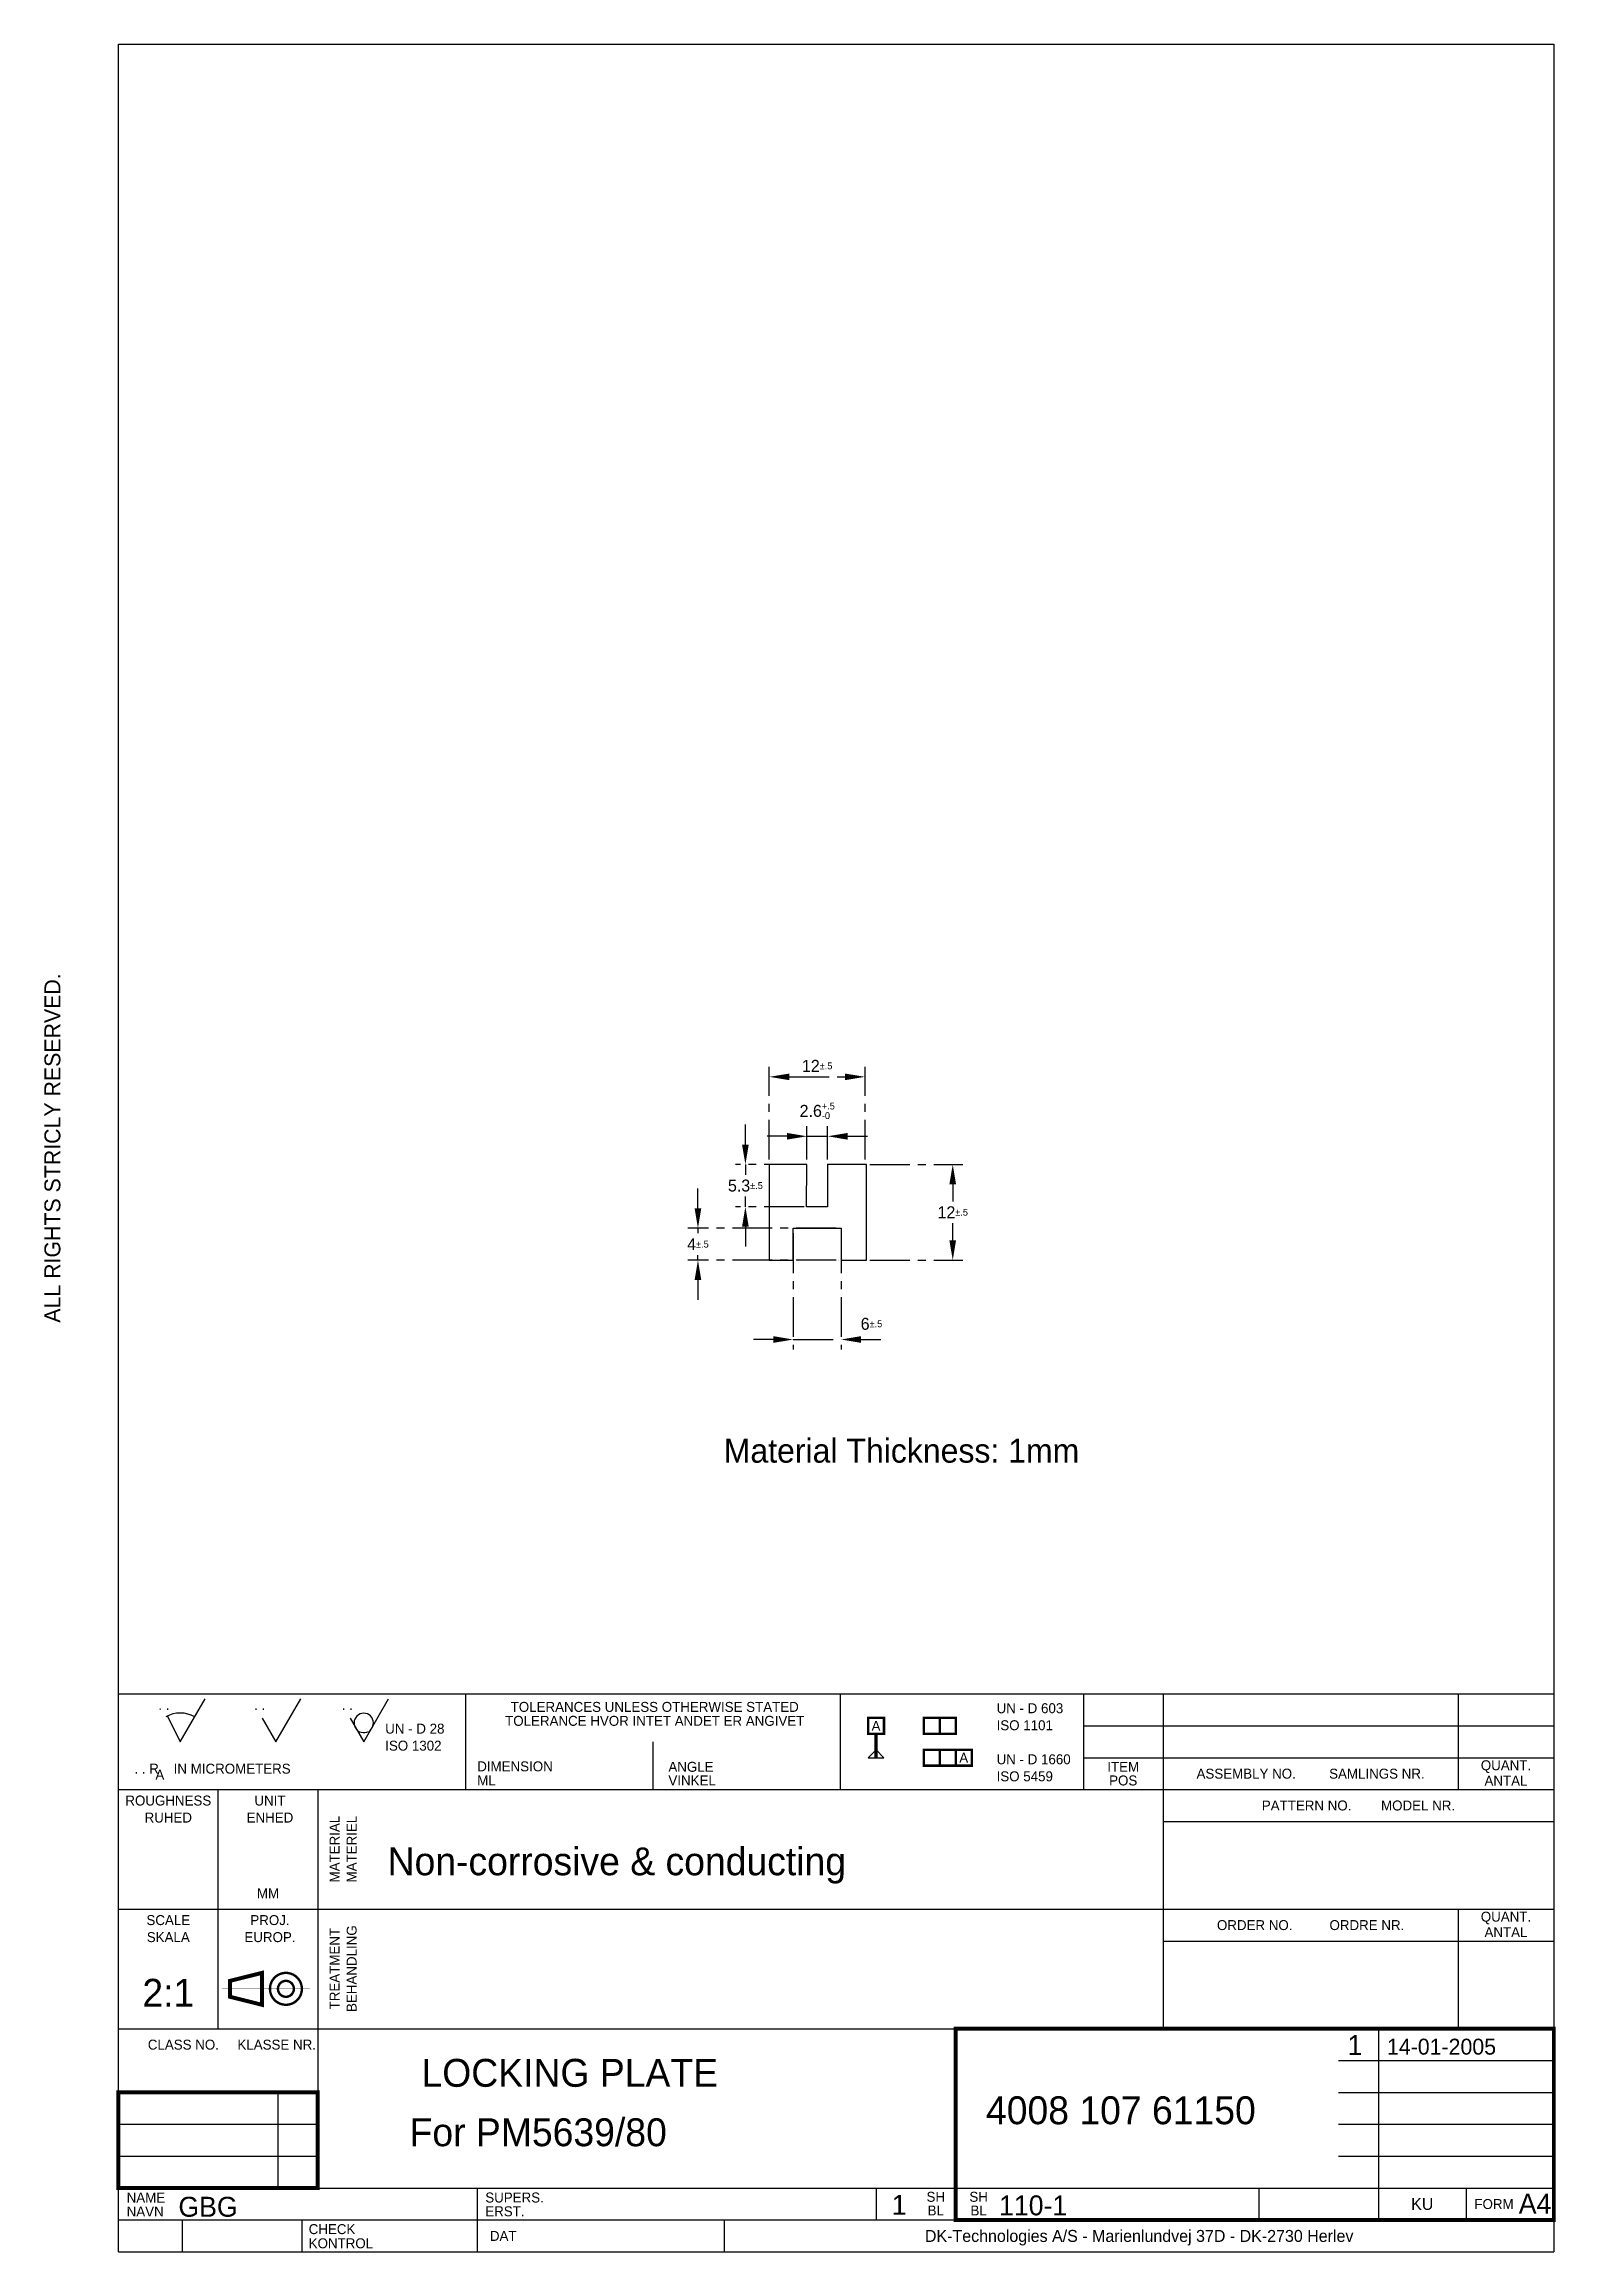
# Model space of a CAD drawing. Extents: x 11 to 200, y 10 to 287.
import ezdxf
from ezdxf.enums import TextEntityAlignment as Align

# ---------------------------------------------------------------- set-up
doc = ezdxf.new("R2010")
doc.units = 0
doc.header["$MEASUREMENT"] = 0
doc.linetypes.add('CENTER', pattern=[2, 1.25, -0.25, 0.25, -0.25])
doc.linetypes.add('CENTERX2', pattern=[4, 2.5, -0.5, 0.5, -0.5])
doc.layers.get('Defpoints').update_dxf_attribs({"linetype": 'CONTINUOUS'})
doc.layers.add('110-1', color=10, linetype='CONTINUOUS')
doc.layers.add('110-1DIM', color=1, linetype='CONTINUOUS')
doc.styles.add('TXT', font='txt')
doc.styles.add('UV', font='UV.SHX')
doc.dimstyles.get("Standard").update_dxf_attribs({"dimtxt": 0.18, "dimasz": 0.18, "dimexe": 0.18, "dimexo": 0.0625, "dimgap": 0.09, "dimtad": 0, "dimtih": 1, "dimtoh": 1, "dimdec": 4, "dimzin": 0, "dimdsep": 46, "dimtxsty": 'Standard', "dimcen": 0.09, "dimadec": 0, "dimazin": 0, "dimtfac": 1, "dimtdec": 4, "dimtofl": 0, "dimtmove": 0, "dimatfit": 3, "dimfxl": 0, "dimtolj": 1, "dimtzin": 0, "dimarcsym": 0})

# ---------------------------------------------------------------- blocks, each defined once
blk = doc.blocks.new('*D5')
at = {"layer": '110-1DIM', "color": 0, "linetype": 'CENTERX2', "lineweight": -2, "ltscale": 2}
for p, q in [((114.24, 146.43), (125.87, 146.43)), ((124.62, 143.93), (124.62, 141.8)), ((124.62, 136.93), (124.62, 139.05)), ((114.24, 134.43), (125.87, 134.43))]:
    blk.add_line(p, q, dxfattribs=at)
at = {"layer": '110-1DIM', "color": 0, "linetype": 'CENTERX2', "ltscale": 2}
for points in [[(124.2, 143.93), (125.04, 143.93), (124.62, 146.43)], [(124.2, 136.93), (125.04, 136.93), (124.62, 134.43)]]:
    blk.add_solid(points, dxfattribs=at)
at = {"layer": 'Defpoints', "color": 0, "linetype": 'CENTERX2', "ltscale": 2}
for p in [(113.62, 146.43), (113.62, 134.43), (124.62, 134.43)]:
    blk.add_point(p, dxfattribs=at)
at = {"layer": '110-1DIM', "color": 0, "linetype": 'CENTERX2', "ltscale": 2, "insert": (124.62, 140.43), "char_height": 1.5, "attachment_point": 5}
blk.add_mtext('\\A1;12{\\H0.857143;±.5}', dxfattribs=at)
blk = doc.blocks.new('*D6')
at = {"layer": '110-1DIM', "color": 0, "linetype": 'CENTERX2', "lineweight": -2, "ltscale": 2}
for p, q in [((101.62, 147.05), (101.62, 158.68)), ((113.62, 147.05), (113.62, 158.68)), ((104.12, 157.43), (111.12, 157.43))]:
    blk.add_line(p, q, dxfattribs=at)
at = {"layer": '110-1DIM', "color": 0, "linetype": 'CENTERX2', "ltscale": 2}
for points in [[(104.12, 157.84), (104.12, 157.01), (101.62, 157.43)], [(111.12, 157.84), (111.12, 157.01), (113.62, 157.43)]]:
    blk.add_solid(points, dxfattribs=at)
at = {"layer": 'Defpoints', "color": 0, "linetype": 'CENTERX2', "ltscale": 2}
for p in [(113.62, 157.43), (101.62, 146.43), (113.62, 146.43)]:
    blk.add_point(p, dxfattribs=at)
at = {"layer": '110-1DIM', "color": 0, "linetype": 'CENTERX2', "ltscale": 2, "insert": (107.62, 158.8), "char_height": 1.5, "attachment_point": 5}
blk.add_mtext('\\A1;12{\\H0.857143;±.5}', dxfattribs=at)
blk = doc.blocks.new('*D9')
at = {"layer": '110-1DIM', "color": 0, "linetype": 'CENTERX2', "lineweight": -2, "ltscale": 2}
for p, q in [((104.62, 137.8), (104.62, 123.22)), ((110.62, 137.8), (110.62, 123.22)), ((102.12, 124.47), (99.62, 124.47)), ((104.62, 124.47), (110.62, 124.47)), ((113.12, 124.47), (115.62, 124.47))]:
    blk.add_line(p, q, dxfattribs=at)
at = {"layer": '110-1DIM', "color": 0, "linetype": 'CENTERX2', "ltscale": 2}
for points in [[(102.12, 124.89), (102.12, 124.05), (104.62, 124.47)], [(113.12, 124.89), (113.12, 124.05), (110.62, 124.47)]]:
    blk.add_solid(points, dxfattribs=at)
at = {"layer": 'Defpoints', "color": 0, "linetype": 'CENTERX2', "ltscale": 2}
for p in [(104.62, 138.43), (110.62, 138.43), (110.62, 124.47)]:
    blk.add_point(p, dxfattribs=at)
at = {"layer": '110-1DIM', "color": 0, "linetype": 'CENTERX2', "ltscale": 2, "insert": (114.43, 126.43), "char_height": 1.5, "attachment_point": 5}
blk.add_mtext('\\A1;6{\\H0.857143;±.5}', dxfattribs=at)
blk = doc.blocks.new('*D10')
at = {"layer": '110-1DIM', "color": 0, "linetype": 'CENTERX2', "lineweight": -2, "ltscale": 2}
for p, q in [((92.67, 140.93), (92.67, 143.43)), ((109.99, 138.43), (91.42, 138.43)), ((92.67, 138.43), (92.67, 137.8)), ((109.99, 134.43), (91.42, 134.43)), ((92.67, 134.43), (92.67, 135.05)), ((92.67, 131.93), (92.67, 129.43))]:
    blk.add_line(p, q, dxfattribs=at)
at = {"layer": '110-1DIM', "color": 0, "linetype": 'CENTERX2', "ltscale": 2}
for points in [[(92.25, 140.93), (93.09, 140.93), (92.67, 138.43)], [(92.25, 131.93), (93.09, 131.93), (92.67, 134.43)]]:
    blk.add_solid(points, dxfattribs=at)
at = {"layer": 'Defpoints', "color": 0, "linetype": 'CENTERX2', "ltscale": 2}
for p in [(110.62, 138.43), (92.67, 134.43), (110.62, 134.43)]:
    blk.add_point(p, dxfattribs=at)
at = {"layer": '110-1DIM', "color": 0, "linetype": 'CENTERX2', "ltscale": 2, "insert": (92.67, 136.43), "char_height": 1.5, "attachment_point": 5}
blk.add_mtext('\\A1;4{\\H0.857143;±.5}', dxfattribs=at)
blk = doc.blocks.new('*D11')
at = {"layer": '110-1DIM', "color": 0, "linetype": 'CENTERX2', "lineweight": -2, "ltscale": 2}
for p, q in [((98.62, 148.93), (98.62, 151.43)), ((105.99, 146.43), (97.37, 146.43)), ((98.62, 146.43), (98.62, 145.15)), ((98.62, 141.13), (98.62, 142.4)), ((105.99, 141.13), (97.37, 141.13)), ((98.62, 138.63), (98.62, 136.13))]:
    blk.add_line(p, q, dxfattribs=at)
at = {"layer": '110-1DIM', "color": 0, "linetype": 'CENTERX2', "ltscale": 2}
for points in [[(98.2, 148.93), (99.04, 148.93), (98.62, 146.43)], [(98.2, 138.63), (99.04, 138.63), (98.62, 141.13)]]:
    blk.add_solid(points, dxfattribs=at)
at = {"layer": 'Defpoints', "color": 0, "linetype": 'CENTERX2', "ltscale": 2}
for p in [(106.62, 146.43), (98.62, 141.13), (106.62, 141.13)]:
    blk.add_point(p, dxfattribs=at)
at = {"layer": '110-1DIM', "color": 0, "linetype": 'CENTERX2', "ltscale": 2, "insert": (98.62, 143.78), "char_height": 1.5, "attachment_point": 5}
blk.add_mtext('\\A1;5.3{\\H0.857143;±.5}', dxfattribs=at)
blk = doc.blocks.new('*D13')
at = {"layer": '110-1DIM', "color": 0, "lineweight": -2, "ltscale": 2}
for p, q in [((103.83, 149.97), (101.33, 149.97)), ((106.33, 147.05), (106.33, 151.22)), ((106.33, 149.97), (108.93, 149.97)), ((108.93, 147.05), (108.93, 151.22)), ((111.43, 149.97), (113.93, 149.97))]:
    blk.add_line(p, q, dxfattribs=at)
at = {"layer": '110-1DIM', "color": 0, "ltscale": 2}
for points in [[(103.83, 150.39), (103.83, 149.55), (106.33, 149.97)], [(111.43, 150.39), (111.43, 149.55), (108.93, 149.97)]]:
    blk.add_solid(points, dxfattribs=at)
at = {"layer": 'Defpoints', "color": 0, "ltscale": 2}
for p in [(108.93, 149.97), (106.33, 146.42), (108.93, 146.42)]:
    blk.add_point(p, dxfattribs=at)
at = {"layer": '110-1DIM', "color": 0, "ltscale": 2, "insert": (107.63, 153.16), "char_height": 1.5, "attachment_point": 5}
blk.add_mtext('\\A1;2.6{\\H0.857143;\\S+.5^ -0;}', dxfattribs=at)

msp = doc.modelspace()

# ---------------------------------------------------------------- linework, layer by layer
at = {"layer": '110-1'}
for p, q in [((45, 67), (45, 50)), ((65, 18), (65, 14)), ((43, 14), (43, 10))]:
    msp.add_line(p, q, dxfattribs=at)
for points in [[(20, 10), (20, 287), (200, 287), (200, 10)], [(106.313, 146.428), (101.619, 146.428), (101.619, 134.428), (104.619, 134.428)], [(108.89, 146.428), (108.906, 146.428), (108.906, 141.131), (106.292, 141.129), (106.315, 146.428), (106.337, 146.428)], [(110.619, 134.428), (113.821, 134.428), (113.821, 146.428), (108.904, 146.428)], [(104.62, 134.428), (104.619, 134.428), (104.619, 138.428), (110.619, 138.428), (110.619, 134.429)], [(104.635, 134.428), (104.635, 134.428)], [(110.28, 134.428), (110.281, 134.428)], [(110.35, 134.428), (110.349, 134.428)], [(20, 80), (200, 80)], [(26.152, 77.232), (27.75, 74), (30.869, 79.367)], [(38.037, 76.97), (39.75, 74), (42.869, 79.367)], [(49.037, 76.97), (50.75, 74), (53.869, 79.367)], [(63.5, 80), (63.5, 68)], [(110.5, 80), (110.5, 68)], [(141, 80), (141, 68)], [(151, 80), (151, 38)], [(188, 80), (188, 68)], [(141, 76), (200, 76)], [(87, 74), (87, 68)], [(141, 72), (200, 72)], [(20, 68), (200, 68)], [(32.5, 38), (32.5, 68)], [(45, 68), (45, 18)], [(151.091, 64.007), (200.091, 64.007)], [(20, 53), (200, 53)], [(188, 53), (188, 38)], [(151, 49), (200, 49)], [(20, 38), (200, 38)], [(178, 38), (178, 14)], [(173, 34), (200, 34)], [(40, 30), (40, 18)], [(173, 30), (200, 30)], [(20, 26), (45, 26)], [(173, 26), (200, 26)], [(20, 22), (45, 22)], [(173, 22), (200, 22)], [(20, 18), (200, 18)], [(65, 18), (65, 10)], [(115, 18), (115, 14)], [(125, 18), (125, 14)], [(163, 18), (163, 14)], [(189, 18), (189, 14)], [(20, 14), (200, 14)], [(28, 14), (28, 10)], [(43, 14), (43, 10)], [(96, 10), (96, 14)], [(20, 10), (200, 10)]]:
    msp.add_lwpolyline(points, dxfattribs=at)
for points, const_width in [([(114, 77), (116, 77), (116, 75), (114, 75)], 0.3), ([(121, 75), (123, 75), (123, 77), (121, 77)], 0.3), ([(123, 75), (125, 75), (125, 77), (123, 77)], 0.3), ([(121, 71), (123, 71), (123, 73), (121, 73)], 0.3), ([(123, 71), (125, 71), (125, 73), (123, 73)], 0.3), ([(125, 73), (127, 73), (127, 71), (125, 71)], 0.3), ([(125, 14), (200, 14), (200, 38), (125, 38)], 0.5)]:
    msp.add_lwpolyline(points, close=True, dxfattribs=dict(at, const_width=const_width))
for points, const_width in [([(115, 75), (115, 72)], 0.4), ([(34, 42), (38, 41), (38, 45), (34, 44), (34, 42)], 0.5), ([(20, 18), (45, 18), (45, 30), (20, 30), (20, 18)], 0.5)]:
    msp.add_lwpolyline(points, dxfattribs=dict(at, const_width=const_width))
msp.add_lwpolyline([(114, 72), (116, 72), (115, 73)], close=True, dxfattribs=at)
at = {"layer": '110-1', "const_width": 0.3}
for points in [[(39, 43, 1), (43, 43, 1)], [(40, 43, 1), (42, 43, 1)]]:
    msp.add_lwpolyline(points, format="xyb", close=True, dxfattribs=at)
at = {"layer": '110-1', "linetype": 'CENTER', "const_width": 0.02}
for points in [[(41, 46), (41, 40)], [(33, 43), (44, 43)]]:
    msp.add_lwpolyline(points, dxfattribs=at)
at = {"layer": '110-1'}
for centre, radius, start, end in [((27.75, 74), 3.606, 59.83824, 119.83824), ((50.76, 76.359), 1.215, 306.48477, 299.24767)]:
    msp.add_arc(centre, radius, start, end, dxfattribs=at)

# ---------------------------------------------------------------- texts
msp.add_text('ALL RIGHTS STRICLY RESERVED.', height=2, rotation=90, dxfattribs=at).set_placement((12.714, 148.5), align=Align.CENTER)
for s, height, style, p in [('. .', 1.25, 'UV', (25, 78)), ('. .', 1.25, 'UV', (37, 78)), ('. .', 1.25, 'UV', (48, 78)), ('UN - D 603', 1.25, 'UV', (130.122, 77.584)), ('UN - D 28', 1.25, 'UV', (53.452, 75.024)), ('ISO 1101', 1.25, 'UV', (130.122, 75.448)), ('ISO 1302 ', 1.25, 'UV', (53.452, 72.888)), ('UN - D 1660', 1.25, 'UV', (130.122, 71.176)), ('. . R    IN MICROMETERS', 1.25, 'UV', (22, 70)), ('A', 1.25, 'UV', (24.634, 69.243)), ('DIMENSION', 1.25, 'UV', (64.994, 70.288)), ('ML', 1.25, 'UV', (64.994, 68.522)), ('ANGLE', 1.25, 'UV', (88.965, 70.232)), ('VINKEL', 1.25, 'UV', (88.965, 68.523)), ('ISO 5459', 1.25, 'UV', (130.122, 69.04)), ('NAME', 1.25, 'UV', (21.028, 16.176)), ('SUPERS.', 1.25, 'UV', (66, 16.192)), ('A4', 2.5, 'TXT', (195.601, 14.8)), ('NAVN', 1.25, 'UV', (21.028, 14.437)), ('ERST.', 1.25, 'UV', (66, 14.462)), ('CHECK', 1.25, 'UV', (43.857, 12.224)), ('KONTROL', 1.25, 'UV', (43.857, 10.446))]:
    msp.add_text(s, height=height, dxfattribs=dict(at, style=style)).set_placement(p)
at = {"layer": '110-1', "style": 'UV'}
for s, p in [('TOLERANCES UNLESS OTHERWISE STATED', (87.25, 77.75)), ('TOLERANCE HVOR INTET ANDET ER ANGIVET', (87.25, 76)), ('ROUGHNESS', (26.25, 66)), ('UNIT', (39, 66)), ('RUHED', (26.25, 63.864)), ('ENHED', (39, 63.864)), ('MM', (38.75, 54.374)), ('SCALE', (26.25, 51)), ('SKALA', (26.25, 48.864)), ('EUROP.', (39, 48.864)), ('PROJ.', (39, 51))]:
    msp.add_text(s, height=1.25, dxfattribs=at).set_placement(p, align=Align.CENTER)
for s, height, p in [('A', 1.25, (115, 76)), ('A', 1.25, (126, 72)), ('ITEM', 1.25, (146, 70.854)), ('POS', 1.25, (146, 69.146)), ('ASSEMBLY NO.         SAMLINGS NR.', 1.25, (169.5, 70)), ('QUANT.', 1.25, (194, 70.89)), ('ANTAL', 1.25, (194, 69.114)), ('PATTERN NO.        MODEL NR.', 1.25, (175.5, 66.005)), ('QUANT.', 1.25, (194, 51.894)), ('ORDER NO.          ORDRE NR.', 1.25, (169.5, 51)), ('ANTAL', 1.25, (194, 50.111)), ('CLASS NO.     KLASSE NR.', 1.25, (34.225, 36)), ('SH', 1.25, (122.495, 16.905)), ('SH', 1.25, (127.869, 16.905)), ('KU', 1.5, (183.5, 16)), ('FORM', 1.25, (192.5, 16)), ('BL', 1.25, (122.495, 15.189)), ('BL', 1.25, (127.869, 15.189)), ('DAT', 1.25, (68.251, 12)), ('DK-Technologies A/S - Marienlundvej 37D - DK-2730 Herlev', 1.5, (148, 11.811))]:
    msp.add_text(s, height=height, dxfattribs=at).set_placement(p, align=Align.MIDDLE)
for s, p in [('MATERIAL', (47.105, 60.534)), ('MATERIEL', (49.241, 60.534)), ('TREATMENT', (47.105, 45.534)), ('BEHANDLING', (49.241, 45.534))]:
    msp.add_text(s, height=1.25, rotation=90, dxfattribs=at).set_placement(p, align=Align.MIDDLE)
at = {"layer": '110-1', "insert": (179.074, 36.744), "char_height": 2, "width": 55.21, "attachment_point": 1, "style": 'UV'}
msp.add_mtext('14-01-2005', dxfattribs=at)
at = {"layer": '110-1DIM', "linetype": 'Continuous', "style": 'UV'}
for s, height, p in [('Non-corrosive & conducting', 3.5, (53.75, 57.25)), ('1', 2.5, (174.137, 34.697)), ('LOCKING PLATE', 3.5, (57.999, 30.71)), ('4008 107 61150', 3.5, (128.788, 26.012)), ('For PM5639/80', 3.5, (56.507, 23.254)), ('GBG', 2.5, (27.518, 14.407)), ('1', 2.5, (116.978, 14.646)), ('110-1', 2.5, (130.433, 14.581))]:
    msp.add_text(s, height=height, dxfattribs=at).set_placement(p)
at = {"layer": '110-1DIM', "linetype": 'CENTER', "style": 'UV'}
msp.add_text('2:1', height=3.5, dxfattribs=at).set_placement((23, 40.75))
at = {"layer": '110-1DIM', "color": 3, "ltscale": 2, "insert": (95.905, 112.018), "char_height": 3, "attachment_point": 1, "style": 'UV'}
msp.add_mtext('Material Thickness: 1mm', dxfattribs=at)

# ---------------------------------------------------------------- dimensions: what is measured, and where the dimension line sits
at = {"layer": '110-1DIM', "color": 3, "linetype": 'CENTERX2'}
dim = msp.add_linear_dim(base=(113.619, 157.428), p1=(101.619, 146.428), p2=(113.619, 146.428), dimstyle='Standard', override={"dimtxt": 1.5, "dimasz": 2.5, "dimexe": 1.25, "dimexo": 0.625, "dimgap": 0.625, "dimtad": 1, "dimtoh": 0, "dimdec": 2, "dimzin": 12, "dimcen": 2.5, "dimtol": 1, "dimtp": 0.5, "dimtm": 0.5, "dimtfac": 0.571429, "dimtdec": 2, "dimtofl": 1, "dimtmove": 2, "dimtzin": 12}, dxfattribs=at)
dim.commit()
dim.dimension.update_dxf_attribs({"geometry": '*D6', "text_midpoint": (107.619, 158.803)})
at = {"layer": '110-1DIM', "color": 3}
dim = msp.add_linear_dim(base=(108.928, 149.97), p1=(106.329, 146.422), p2=(108.928, 146.422), dimstyle='Standard', override={"dimtxt": 1.5, "dimasz": 2.5, "dimexe": 1.25, "dimexo": 0.625, "dimgap": 0.625, "dimtad": 1, "dimtoh": 0, "dimdec": 2, "dimzin": 12, "dimcen": 2.5, "dimtol": 1, "dimlim": 0, "dimtp": 0.5, "dimtm": 1e-09, "dimtfac": 0.571429, "dimtdec": 1, "dimtofl": 1, "dimtmove": 2, "dimtzin": 12}, dxfattribs=at)
dim.commit()
dim.dimension.update_dxf_attribs({"geometry": '*D13', "text_midpoint": (107.629, 153.158)})
at = {"layer": '110-1DIM', "color": 3, "linetype": 'CENTERX2'}
for base, p1, p2, override, picture, middle in [((98.619, 141.129), (106.619, 146.428), (106.619, 141.129), {"dimtxt": 1.5, "dimasz": 2.5, "dimexe": 1.25, "dimexo": 0.625, "dimgap": 0.625, "dimtad": 1, "dimtoh": 0, "dimdec": 2, "dimzin": 12, "dimcen": 2.5, "dimtol": 1, "dimtp": 0.5, "dimtm": 0.5, "dimtfac": 0.571429, "dimtdec": 1, "dimtofl": 1, "dimtmove": 2, "dimtzin": 12}, '*D11', (98.619, 143.778)), ((124.619, 134.428), (113.619, 146.428), (113.619, 134.428), {"dimtxt": 1.5, "dimasz": 2.5, "dimexe": 1.25, "dimexo": 0.625, "dimgap": 0.625, "dimtad": 1, "dimtoh": 0, "dimdec": 2, "dimzin": 12, "dimcen": 2.5, "dimtol": 1, "dimtp": 0.5, "dimtm": 0.5, "dimtfac": 0.571429, "dimtdec": 2, "dimtofl": 1, "dimtmove": 2, "dimtzin": 12}, '*D5', (124.619, 140.428)), ((92.67, 134.428), (110.619, 138.428), (110.619, 134.428), {"dimtxt": 1.5, "dimasz": 2.5, "dimexe": 1.25, "dimexo": 0.625, "dimgap": 0.625, "dimtad": 1, "dimtoh": 0, "dimdec": 2, "dimzin": 12, "dimcen": 2.5, "dimtol": 1, "dimtp": 0.5, "dimtm": 0.5, "dimtfac": 0.571429, "dimtdec": 1, "dimtofl": 1, "dimtmove": 2, "dimtzin": 12}, '*D10', (92.67, 136.428))]:
    dim = msp.add_linear_dim(base=base, p1=p1, p2=p2, angle=90, dimstyle='Standard', override=override, dxfattribs=at)
    dim.commit()
    dim.dimension.update_dxf_attribs({"geometry": picture, "text_midpoint": middle})
dim = msp.add_linear_dim(base=(110.619, 124.469), p1=(104.619, 138.428), p2=(110.619, 138.428), dimstyle='Standard', override={"dimtxt": 1.5, "dimasz": 2.5, "dimexe": 1.25, "dimexo": 0.625, "dimgap": 0.625, "dimtad": 1, "dimtoh": 0, "dimdec": 2, "dimzin": 12, "dimcen": 2.5, "dimtol": 1, "dimtp": 0.5, "dimtm": 0.5, "dimtfac": 0.571429, "dimtdec": 1, "dimtofl": 1, "dimtmove": 2, "dimtzin": 12}, dxfattribs=at)
dim.commit()
dim.dimension.update_dxf_attribs({"geometry": '*D9', "text_midpoint": (114.425, 126.427), "dimtype": 160})

doc.saveas('drawing.dxf')
